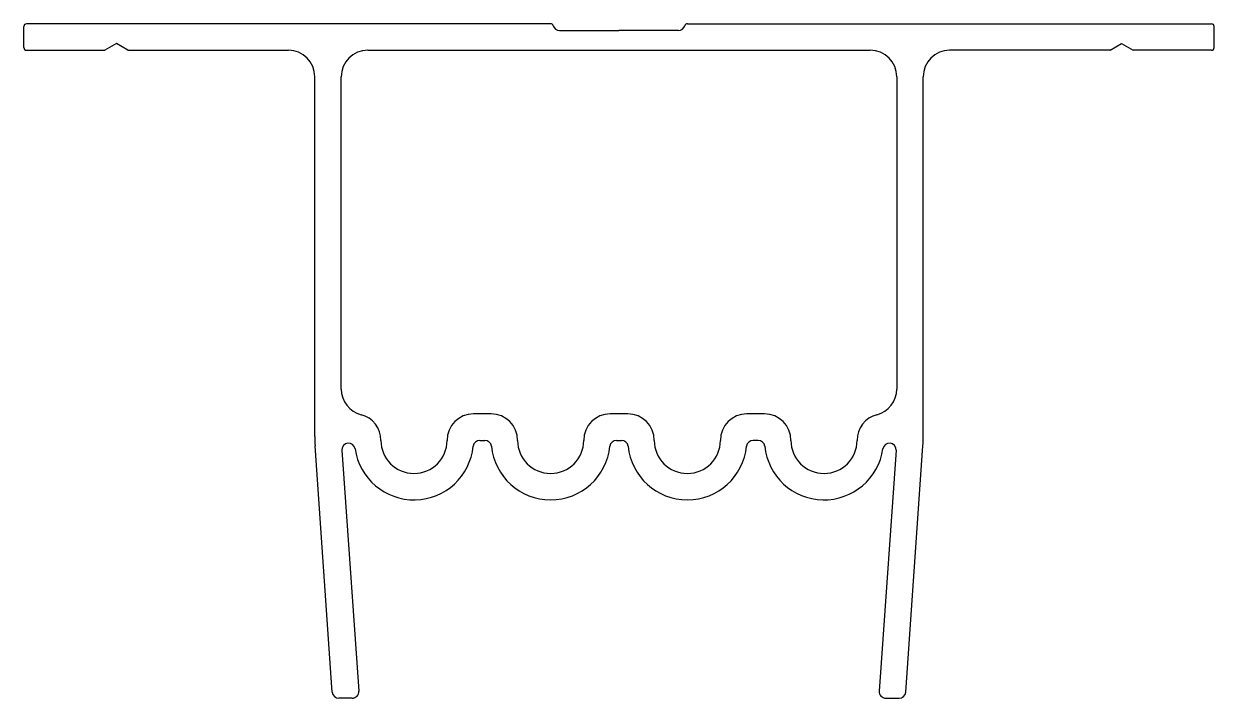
# Model space of a CAD drawing. Extents: x 958.9 to 1048.9, y 2197 to 2248.
import ezdxf

# ---------------------------------------------------------------- set-up
doc = ezdxf.new("R2010")
doc.units = 0
doc.layers.get('0').update_dxf_attribs({"linetype": 'CONTINUOUS'})

msp = doc.modelspace()

# ---------------------------------------------------------------- linework, layer by layer
for p, q in [((958.925, 2246.18), (958.925, 2247.78)), ((998.754, 2247.98), (959.125, 2247.98)), ((999.425, 2247.48), (1003.925, 2247.48)), ((1008.425, 2247.48), (1003.925, 2247.48)), ((1009.096, 2247.98), (1048.725, 2247.98)), ((1048.925, 2246.18), (1048.925, 2247.78)), ((965.925, 2246.48), (965.059, 2245.98)), ((966.791, 2245.98), (965.925, 2246.48)), ((1041.059, 2245.98), (1041.925, 2246.48)), ((1041.925, 2246.48), (1042.791, 2245.98)), ((959.125, 2245.98), (965.059, 2245.98)), ((966.791, 2245.98), (978.925, 2245.98)), ((984.925, 2245.98), (1022.925, 2245.98)), ((1041.059, 2245.98), (1028.925, 2245.98)), ((1048.725, 2245.98), (1042.791, 2245.98)), ((980.925, 2216.76), (980.925, 2243.98)), ((982.925, 2220.353), (982.925, 2243.98)), ((1024.925, 2243.98), (1024.925, 2220.353)), ((1026.925, 2216.76), (1026.925, 2243.98)), ((994.258, 2218.48), (992.925, 2218.48)), ((1004.592, 2218.48), (1003.258, 2218.48)), ((1014.925, 2218.48), (1013.592, 2218.48)), ((982.251, 2197.446), (980.949, 2216.062)), ((993.4, 2216.48), (993.783, 2216.48)), ((1003.733, 2216.48), (1004.117, 2216.48)), ((1014.45, 2216.48), (1014.067, 2216.48)), ((1025.599, 2197.446), (1026.901, 2216.062)), ((982.977, 2215.733), (984.251, 2197.515)), ((1024.873, 2215.733), (1023.599, 2197.515)), ((983.752, 2196.98), (982.75, 2196.98)), ((1024.098, 2196.98), (1025.1, 2196.98))]:
    msp.add_line(p, q)
for centre, radius, start, end in [((959.125, 2247.78), 0.2, 90, 180), ((998.754, 2247.78), 0.2, 16.60155, 90), ((999.425, 2247.98), 0.5, 196.60156, 270), ((1008.425, 2247.98), 0.5, 270, 343.39845), ((1009.096, 2247.78), 0.2, 90, 163.39842), ((1048.725, 2247.78), 0.2, 0, 90), ((959.125, 2246.18), 0.2, 180, 270), ((978.925, 2243.98), 2, 0, 90), ((984.925, 2243.98), 2, 90, 180), ((1022.925, 2243.98), 2, 0, 90), ((1028.925, 2243.98), 2, 90, 180), ((1048.725, 2246.18), 0.2, 270, 360), ((984.925, 2220.353), 2, 180, 255.52147), ((1022.925, 2220.353), 2, 284.47791, 360), ((983.925, 2216.48), 2, 0, 75.52351), ((992.925, 2216.48), 2, 90, 180), ((994.258, 2216.48), 2, 0, 90), ((1003.258, 2216.48), 2, 90, 180), ((1004.592, 2216.48), 2, 0, 90), ((1013.592, 2216.48), 2, 90, 180), ((1014.925, 2216.48), 2, 0, 90), ((1023.925, 2216.48), 2, 104.47711, 180), ((990.925, 2216.76), 10, 180, 184), ((1016.925, 2216.76), 10, 356, 0), ((983.476, 2215.768), 0.5, 8.19456, 184), ((988.425, 2216.48), 4.5, 188.19541, 354.26181), ((988.425, 2216.48), 2.5, 180, 0), ((993.4, 2215.98), 0.5, 90, 174.252), ((993.783, 2215.98), 0.5, 5.73847, 90), ((998.758, 2216.48), 4.5, 185.73925, 354.26181), ((998.758, 2216.48), 2.5, 180, 0), ((1003.733, 2215.98), 0.5, 90, 174.25197), ((1004.117, 2215.98), 0.5, 5.73872, 90), ((1009.092, 2216.48), 4.5, 185.73922, 354.26181), ((1009.092, 2216.48), 2.5, 180, 0), ((1014.067, 2215.98), 0.5, 90, 174.25196), ((1014.45, 2215.98), 0.5, 5.73847, 90), ((1019.425, 2216.48), 4.5, 185.73925, 351.80479), ((1019.425, 2216.48), 2.5, 180, 0), ((1024.374, 2215.768), 0.5, 356, 171.80366), ((982.75, 2197.48), 0.5, 184, 270), ((983.752, 2197.48), 0.5, 270, 3.99997), ((1024.098, 2197.48), 0.5, 176, 270), ((1025.1, 2197.48), 0.5, 270, 356)]:
    msp.add_arc(centre, radius, start, end)

doc.saveas('drawing.dxf')
